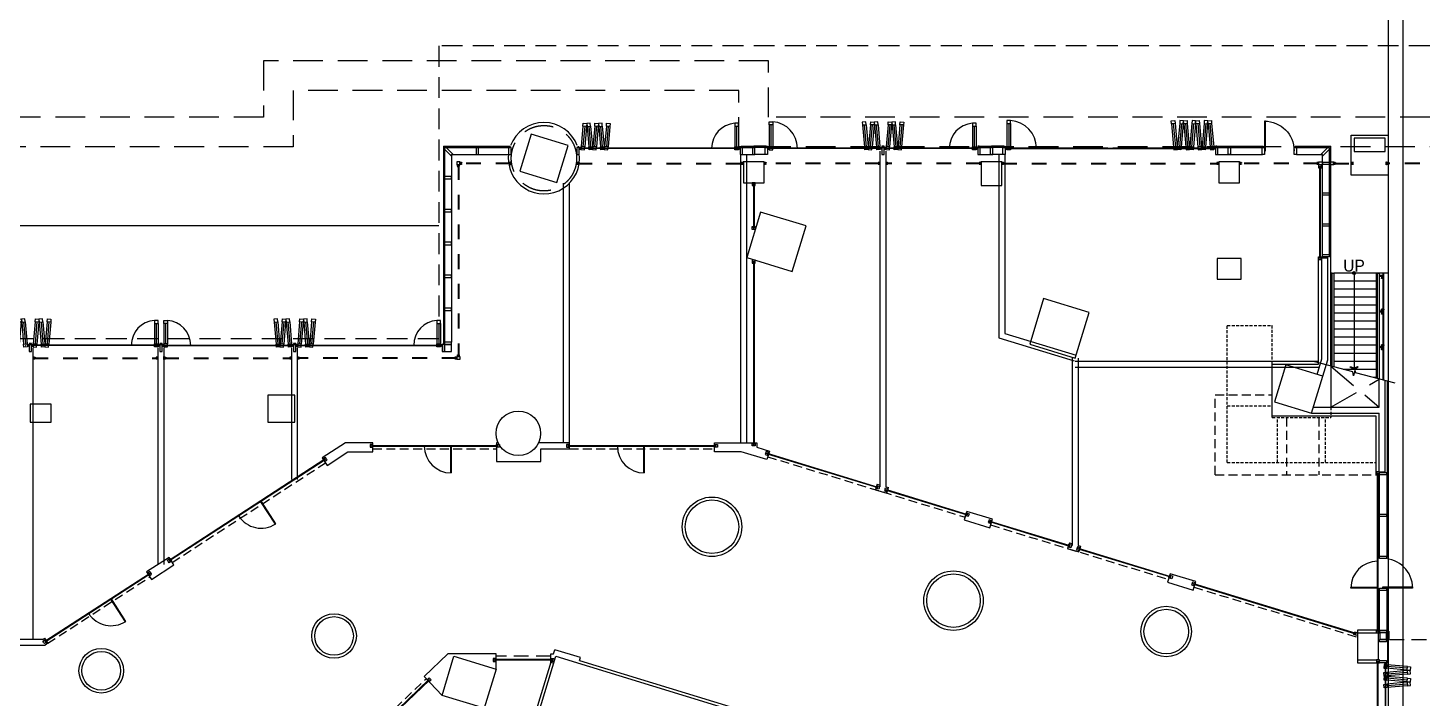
# Model space of a CAD drawing. Header units: millimetres. Extents: x -7616 to 421613, y 91067 to 341353.
# Drawn here: x 155569 to 202489, y 235384 to 257923 of the extents above; entities that cross this region are included whole.
import ezdxf
from ezdxf.enums import TextEntityAlignment as Align

# ---------------------------------------------------------------- set-up
doc = ezdxf.new("R2010")
doc.units = ezdxf.units.MM
doc.header["$LTSCALE"] = 500
doc.header["$MEASUREMENT"] = 0
for name, pattern in [('H0', [0.3, 0.2, -0.1]), ('HIDDEN', [2, 1, -1]), ('HOON1', [3, 2, -1])]:
    doc.linetypes.add(name, pattern=pattern)
doc.layers.add('e-plan', color=9, linetype='CONTINUOUS')
doc.styles.add('돋움', font='Dotum.ttf')

# ---------------------------------------------------------------- blocks, each defined once
blk = doc.blocks.new('A$C7F1D75F0')
at = {"layer": 'e-plan'}
for p, q in [((0, 1150), (899, 1150)), ((0, 1150), (0, 1130)), ((0, 1130), (899, 1130)), ((899, 1150), (899, 1130))]:
    blk.add_line(p, q, dxfattribs=at)
blk.add_arc((0, 1150), 900, 270.0001, 0, dxfattribs=at)
blk = doc.blocks.new('1F 기둥 140514')
at = {"layer": 'e-plan', "ltscale": 0.5}
for points in [[(255284, 124150), (254234, 124150), (254234, 123700), (255284, 123700)], [(233684, 122650), (234384, 122650), (234384, 123350), (233684, 123350)], [(241684, 122550), (242384, 122550), (242384, 123350), (241684, 123350)], [(249684, 122650), (250384, 122650), (250384, 123350), (249684, 123350)], [(249634, 119400), (250434, 119400), (250434, 120100), (249634, 120100)], [(217684, 114600), (218584, 114600), (218584, 115500), (217684, 115500)], [(209684, 114600), (210384, 114600), (210384, 115200), (209684, 115200)], [(254354, 106600), (255054, 106600), (255054, 107500), (254354, 107500)]]:
    blk.add_lwpolyline(points, close=True, dxfattribs=at)
blk = doc.blocks.new('A$C633402C3')
at = {"layer": 'e-plan'}
blk.add_line((128055, 166892), (128055, 162786), dxfattribs=at)
blk.add_lwpolyline([(128055, 188592), (128055, 58757), (128555, 58751), (128555, 188576)], dxfattribs=at)
blk.add_lwpolyline([(37855, 139754, 0.013947), (45143, 148455, -0.229268), (68670, 159842), (96102, 159842)], format="xyb", dxfattribs=at)
blk = doc.blocks.new('1~2F TC-140305')
at = {"layer": 'e-plan', "ltscale": 0.5}
for points in [[(-241189, -4346), (-242432, -3966), (-242812, -5209), (-241569, -5589), (-241189, -4346)], [(-244017, -23276), (-245432, -22844), (-245029, -21524), (-243614, -21957), (-244017, -23276)]]:
    blk.add_lwpolyline(points, dxfattribs=at)
for points in [[(-235179, -8118), (-233649, -8586), (-233181, -7056), (-234711, -6588)], [(-225654, -11030), (-224124, -11498), (-223656, -9968), (-225186, -9500)], [(-217413, -12975), (-216169, -13355), (-215789, -12112), (-217033, -11731)]]:
    blk.add_lwpolyline(points, close=True, dxfattribs=at)
for centre, radius in [((-242863, -14030), 750), ((-236347, -17172), 900), ((-228219, -19657), 900), ((-221059, -20696), 750), ((-249065, -20845), 650), ((-256900, -22015), 650)]:
    blk.add_circle(centre, radius, dxfattribs=at)
blk = doc.blocks.new('1F 코어')
at = {"layer": 'e-plan'}
for p, q in [((-244421, -30755), (-241600, -21527)), ((-241600, -21527), (-235097, -23515))]:
    blk.add_line(p, q, dxfattribs=at)
blk.add_blockref('1~2F TC-140305', (0, 0), dxfattribs=at)
blk = doc.blocks.new('A$C4EB37CB7')
at = {"layer": 'e-plan'}
for p, q in [((174, 730), (-5, 64)), ((231, 715), (53, 48)), ((289, 699), (111, 33))]:
    blk.add_line(p, q, dxfattribs=at)
for points in [[(199, 827), (315, 796), (289, 699), (174, 730), (199, 827)], [(-31, -33), (85, -64), (111, 33), (-5, 64), (-31, -33)]]:
    blk.add_lwpolyline(points, dxfattribs=at)
blk.add_circle((40, 0), 5, dxfattribs=at)
blk = doc.blocks.new('A$C3BB01FC6')
at = {"layer": 'e-plan'}
for p, q in [((-763, 214), (-68, -39)), ((-742, 270), (-47, 17)), ((-722, 327), (-26, 73))]:
    blk.add_line(p, q, dxfattribs=at)
for points in [[(-857, 248), (-816, 361), (-722, 327), (-763, 214), (-857, 248)], [(68, 39), (-26, 73), (-68, -39), (26, -73), (68, 39)]]:
    blk.add_lwpolyline(points, dxfattribs=at)
blk.add_circle((0, 0), 5, dxfattribs=at)
blk = doc.blocks.new('A$C6B9375F1')
at = {"layer": 'e-plan'}
blk.add_lwpolyline([(-30, 195), (-30, 155), (10, 155), (10, -80), (-70, -80), (-70, 155), (-30, 155)], dxfattribs=at)
blk = doc.blocks.new('A$C51985859')
at = {"layer": 'e-plan'}
blk.add_lwpolyline([(0, 0), (0, 40), (1000, 40), (1000, 0)], close=True, dxfattribs=at)
blk.add_arc((0, 0), 1000, 360, 90, dxfattribs=at)
blk = doc.blocks.new('A$C2A8C388E')
at = {"layer": 'e-plan'}
blk.add_lwpolyline([(0, 57), (235, 292), (292, 292), (292, 235), (57, 0), (57, 57)], close=True, dxfattribs=at)
blk = doc.blocks.new('A$C4E3B2CC5')
at = {"layer": 'e-plan'}
for p, q in [((-243, -799), (-107, -31)), ((-184, -810), (-48, -41)), ((-125, -820), (11, -52))]:
    blk.add_line(p, q, dxfattribs=at)
for points in [[(-90, 67), (28, 47), (11, -52), (-107, -31), (-90, 67)], [(-260, -898), (-142, -919), (-125, -820), (-243, -799), (-260, -898)]]:
    blk.add_lwpolyline(points, dxfattribs=at)
blk.add_circle((-40, 8), 5, dxfattribs=at)

msp = doc.modelspace()

# ---------------------------------------------------------------- linework, layer by layer
at = {"layer": 'e-plan'}
for p, q in [((169552, 253943), (169552, 247353)), ((169552, 253943), (171788, 253943)), ((169592, 253903), (169592, 247353)), ((169592, 253903), (171788, 253903)), ((179497, 253883), (174165, 253883)), ((179497, 253868), (174165, 253868)), ((184267, 253883), (180497, 253883)), ((184267, 253868), (180497, 253868)), ((187317, 253883), (184427, 253883)), ((187317, 253868), (184427, 253868)), ((191917, 253883), (188497, 253883)), ((191917, 253868), (188497, 253868)), ((195317, 253883), (192077, 253883)), ((195317, 253868), (192077, 253868)), ((195997, 253943), (197142, 253943)), ((195997, 253903), (197142, 253903)), ((198222, 253943), (199412, 253943)), ((198222, 253903), (199372, 253903)), ((199372, 250263), (199372, 253903)), ((199412, 250263), (199412, 253943)), ((169827, 253668), (169827, 247353)), ((169827, 253668), (171826, 253668)), ((179547, 253668), (179547, 243968)), ((179617, 253668), (179997, 253668)), ((179747, 253668), (179747, 243968)), ((184247, 242492), (184247, 253778)), ((184447, 242492), (184447, 253778)), ((188247, 253688), (188247, 247500)), ((188447, 253688), (188447, 247648)), ((195997, 253668), (197112, 253668)), ((198262, 253668), (199137, 253668)), ((199137, 250303), (199137, 253668)), ((173597, 243968), (173597, 252704)), ((173797, 243968), (173797, 252704)), ((179987, 252668), (179987, 251196)), ((180007, 252668), (180007, 251196)), ((199007, 246618), (199007, 250123)), ((199107, 250223), (199137, 250223)), ((199117, 250193), (199317, 250193)), ((199117, 246791), (199117, 250193)), ((199317, 246761), (199317, 250193)), ((179987, 250062), (179987, 243918)), ((180007, 250062), (180007, 243918)), ((199467, 249678), (199417, 249678)), ((200947, 249678), (199517, 249678)), ((201347, 249678), (200947, 249678)), ((200947, 249678), (200947, 246140)), ((201179, 246077), (201179, 249678)), ((201179, 249678), (201197, 249678)), ((201197, 246073), (201197, 249678)), ((201347, 249678), (201347, 246033)), ((199467, 249408), (199417, 249408)), ((200947, 249408), (199517, 249408)), ((201159, 249585, 0), (201042, 249585, 0)), ((201159, 249572, 0), (201042, 249572, 0)), ((201159, 249598, 0), (201049, 249598, 0)), ((201049, 249585, 0), (201049, 249598, 0)), ((201049, 249559, 0), (201049, 249572, 0)), ((201159, 249559, 0), (201049, 249559, 0)), ((201112, 249572, 0), (201112, 249585, 0)), ((201123, 249559, 0), (201123, 249522, 0)), ((201141, 249522, 0), (201123, 249522, 0)), ((201126, 249522, 0), (201126, 249512, 0)), ((201138, 249522, 0), (201138, 249512, 0)), ((201141, 249559, 0), (201141, 249522, 0)), ((201154, 249572, 0), (201154, 249585, 0)), ((201159, 249585, 0), (201159, 249598, 0)), ((201159, 249559, 0), (201159, 249572, 0)), ((199467, 249138), (199417, 249138)), ((199467, 248868), (199417, 248868)), ((200947, 249138), (199517, 249138)), ((200947, 248868), (199517, 248868)), ((199467, 248598), (199417, 248598)), ((199467, 248328), (199417, 248328)), ((200947, 248598), (199517, 248598)), ((200947, 248328), (199517, 248328)), ((201159, 248385, 0), (201042, 248385, 0)), ((201159, 248372, 0), (201042, 248372, 0)), ((201159, 248398, 0), (201049, 248398, 0)), ((201049, 248385, 0), (201049, 248398, 0)), ((201049, 248359, 0), (201049, 248372, 0)), ((201159, 248359, 0), (201049, 248359, 0)), ((201112, 248372, 0), (201112, 248385, 0)), ((201123, 248398, 0), (201123, 248434, 0)), ((201141, 248434, 0), (201123, 248434, 0)), ((201123, 248359, 0), (201123, 248322, 0)), ((201141, 248322, 0), (201123, 248322, 0)), ((201126, 248434, 0), (201126, 248444, 0)), ((201126, 248322, 0), (201126, 248312, 0)), ((201138, 248434, 0), (201138, 248444, 0)), ((201138, 248322, 0), (201138, 248312, 0)), ((201141, 248398, 0), (201141, 248434, 0)), ((201141, 248359, 0), (201141, 248322, 0)), ((201154, 248372, 0), (201154, 248385, 0)), ((201159, 248385, 0), (201159, 248398, 0)), ((201159, 248359, 0), (201159, 248372, 0)), ((199467, 248058), (199417, 248058)), ((199467, 247788), (199417, 247788)), ((200947, 248058), (199517, 248058)), ((200947, 247788), (199517, 247788)), ((188247, 247500), (190784, 246725)), ((188447, 247648), (190842, 246916)), ((199467, 247518), (199417, 247518)), ((200947, 247518), (199517, 247518)), ((159967, 247253), (155727, 247253)), ((159967, 247238), (155727, 247238)), ((155747, 237368), (155747, 247168)), ((159947, 247168), (159947, 239873)), ((160127, 247253), (164467, 247253)), ((160127, 247238), (164467, 247238)), ((160147, 247168), (160147, 239873)), ((164447, 242741), (164447, 247168)), ((164627, 247253), (169472, 247253)), ((164627, 247238), (169472, 247238)), ((164647, 242741), (164647, 247168)), ((190713, 246820), (190713, 240516)), ((190913, 246820), (190913, 240516)), ((199467, 247248), (199417, 247248)), ((199467, 246978), (199417, 246978)), ((200947, 247248), (199517, 247248)), ((200947, 246978), (199517, 246978)), ((201159, 247185, 0), (201042, 247185, 0)), ((201159, 247172, 0), (201042, 247172, 0)), ((201159, 247198, 0), (201049, 247198, 0)), ((201049, 247185, 0), (201049, 247198, 0)), ((201049, 247159, 0), (201049, 247172, 0)), ((201159, 247159, 0), (201049, 247159, 0)), ((201112, 247172, 0), (201112, 247185, 0)), ((201123, 247198, 0), (201123, 247234, 0)), ((201141, 247234, 0), (201123, 247234, 0)), ((201123, 247159, 0), (201123, 247122, 0)), ((201141, 247122, 0), (201123, 247122, 0)), ((201126, 247234, 0), (201126, 247244, 0)), ((201126, 247122, 0), (201126, 247112, 0)), ((201138, 247234, 0), (201138, 247244, 0)), ((201138, 247122, 0), (201138, 247112, 0)), ((201141, 247198, 0), (201141, 247234, 0)), ((201141, 247159, 0), (201141, 247122, 0)), ((201154, 247172, 0), (201154, 247185, 0)), ((201159, 247185, 0), (201159, 247198, 0)), ((201159, 247159, 0), (201159, 247172, 0)), ((190813, 246718), (199007, 246718)), ((190813, 246518), (199007, 246518)), ((198956, 246265), (199117, 246791)), ((199148, 246207), (199317, 246761)), ((199467, 246708), (199417, 246708)), ((199417, 246550), (199417, 245163)), ((200947, 246708), (199517, 246708)), ((200947, 246438), (199833, 246438)), ((200947, 246168), (200841, 246168)), ((201047, 245163), (201047, 246113)), ((201247, 242993), (201247, 246059)), ((198767, 244963), (201047, 244963)), ((198829, 245163), (201047, 245163)), ((201047, 242993), (201047, 244963)), ((167132, 243878), (171386, 243878)), ((167132, 243858), (171386, 243858)), ((173747, 243878), (178725, 243878)), ((173747, 243858), (178725, 243858)), ((180444, 243601), (184167, 242463)), ((180449, 243620), (184173, 242482)), ((165564, 243414), (160327, 240013)), ((165575, 243397), (160338, 239996)), ((184151, 242583), (184093, 242392)), ((184151, 242583), (184247, 242554)), ((200992, 237623), (200992, 242943)), ((201012, 237623), (201012, 242943)), ((201047, 242993), (201247, 242993)), ((201052, 240161), (201052, 242893)), ((201307, 240121), (201307, 242933)), ((201347, 240121), (201347, 242933)), ((184093, 242392), (184475, 242275)), ((184447, 242492), (184534, 242466)), ((184454, 242375), (187181, 241542)), ((184460, 242394), (187187, 241561)), ((184475, 242275), (184534, 242466)), ((190633, 240486), (187946, 241308)), ((190639, 240505), (187952, 241327)), ((190617, 240606), (190559, 240415)), ((190559, 240415), (190941, 240298)), ((190617, 240606), (190713, 240577)), ((190913, 240516), (191000, 240489)), ((194028, 239448), (190920, 240398)), ((194034, 239467), (190926, 240418)), ((190941, 240298), (191000, 240489)), ((156138, 237293), (159656, 239577)), ((156149, 237276), (159667, 239560)), ((194793, 239214), (200252, 237545)), ((194799, 239233), (200258, 237564)), ((201052, 237673), (201052, 239001)), ((201307, 237633), (201307, 239041)), ((201347, 237633), (201347, 239041)), ((155147, 237168), (156149, 237168)), ((168900, 236107), (169696, 236868)), ((171323, 236868), (169696, 236868)), ((173221, 236678), (171273, 236678)), ((173221, 236658), (171273, 236658)), ((171323, 236361), (171323, 236868)), ((173171, 236868), (173256, 236868)), ((173171, 236592), (173171, 236868)), ((173171, 236592), (173267, 236562)), ((201252, 228473), (201252, 236528)), ((201267, 228473), (201267, 236528)), ((169505, 235474), (168900, 236107)), ((163084, 230284), (169067, 236004)), ((163098, 230270), (169081, 235990))]:
    msp.add_line(p, q, dxfattribs=at)
at = {"layer": 'e-plan', "ltscale": 0.5}
for p, q in [((179577, 253943), (179997, 253943)), ((179577, 253903), (179997, 253903)), ((180417, 253943), (179997, 253943)), ((180417, 253903), (179997, 253903)), ((183917, 253883), (180497, 253883)), ((183917, 253868), (180497, 253868)), ((187497, 253883), (184427, 253883)), ((187497, 253868), (184427, 253868)), ((187577, 253943), (187997, 253943)), ((187577, 253903), (187997, 253903)), ((188417, 253943), (187997, 253943)), ((188377, 253903), (187997, 253903)), ((191917, 253883), (188497, 253883)), ((188497, 253883), (195497, 253883)), ((191917, 253868), (188497, 253868)), ((188497, 253868), (195497, 253868)), ((195497, 253883), (192077, 253883)), ((195497, 253868), (192077, 253868)), ((195577, 253943), (195997, 253943)), ((195577, 253903), (195997, 253903)), ((180377, 253668), (179997, 253668)), ((187617, 253668), (187997, 253668)), ((188377, 253668), (187997, 253668)), ((195617, 253668), (195997, 253668)), ((199417, 246550), (199417, 250258)), ((201327, 242933), (201327, 246028)), ((173256, 236868), (173300, 237012)), ((174161, 236749), (173300, 237012)), ((201327, 237358), (201327, 236608)), ((174131, 236653), (174161, 236749)), ((174131, 236653), (187902, 232443))]:
    msp.add_line(p, q, dxfattribs=at)
at = {"layer": 'e-plan', "linetype": 'H0'}
for p, q in [((195932, 247918), (197447, 247918)), ((195932, 243303), (195932, 247918)), ((197447, 244818), (197447, 247918)), ((195932, 245218), (197447, 245218)), ((199417, 245163), (199417, 244818)), ((197447, 244818), (199417, 244818)), ((197622, 243303), (197622, 244818)), ((199242, 243303), (199242, 244818)), ((195932, 243303), (200937, 243303))]:
    msp.add_line(p, q, dxfattribs=at)
at = {"layer": 'e-plan', "linetype": 'HOON1'}
for p, q in [((199417, 246550), (201047, 245163)), ((199417, 245163), (201047, 246113))]:
    msp.add_line(p, q, dxfattribs=at)
at = {"layer": 'e-plan', "linetype": 'HOON1', "ltscale": 0.3}
for p, q in [((195522, 242893), (195522, 245588)), ((195522, 245588), (197447, 245588)), ((197921, 244818), (197921, 242893)), ((199013, 244818), (199013, 242893)), ((167182, 243768), (171336, 243768)), ((173797, 243768), (178675, 243768)), ((160429, 239948), (165582, 243294)), ((180465, 243501), (187107, 241470)), ((195522, 242893), (200937, 242893)), ((187967, 241207), (193954, 239377)), ((156240, 237228), (159674, 239458)), ((194814, 239114), (200317, 237431)), ((163058, 230384), (168969, 236035))]:
    msp.add_line(p, q, dxfattribs=at)
at = {"layer": 'e-plan', "linetype": 'HOON1', "ltscale": 0.5}
for p, q in [((201387, 237358), (211307, 237358)), ((173171, 236792), (171323, 236792))]:
    msp.add_line(p, q, dxfattribs=at)
at = {"layer": 'e-plan', "linetype": 'HOON1', "ltscale": 0.7}
msp.add_lwpolyline([(403897, 178773), (403897, 247468), (357097, 247468), (357097, 257318), (169397, 257318), (169397, 247468), (135215, 247468)], dxfattribs=at)
at = {"layer": 'e-plan', "linetype": 'HOON1'}
msp.add_lwpolyline([(322797, 93768), (410847, 93768), (410847, 180518), (411697, 180518), (411697, 254918), (345747, 254918), (345747, 256818), (328747, 256818), (328747, 254918), (180497, 254918), (180497, 256818), (163497, 256818), (163497, 254918), (117061, 254918), (96746, 223754), (79283, 184113), (75797, 163222), (75797, 149818), (192597, 149818), (192597, 147568), (322797, 147568), (322797, 93768)], dxfattribs=at)
msp.add_lwpolyline([(323797, 94768), (409847, 94768), (409847, 181518), (410697, 181518), (410697, 253918), (344747, 253918), (344747, 255818), (329747, 255818), (329747, 253918), (179497, 253918), (179497, 255818), (164497, 255818), (164497, 253918), (117603, 253918), (97628, 223277), (80248, 183824), (76797, 163139), (76797, 150818), (193597, 150818), (193597, 148568), (323797, 148568)], close=True, dxfattribs=at)
at = {"layer": 'e-plan', "ltscale": 0.5}
for points in [[(200097, 252968), (200097, 254318), (201347, 254318), (201347, 252968)], [(180417, 253943), (180457, 253943), (180457, 253903), (180417, 253903)], [(187537, 253903), (187577, 253903), (187577, 253943), (187537, 253943)], [(188457, 253903), (188417, 253903), (188417, 253943), (188457, 253943)], [(195537, 253903), (195577, 253903), (195577, 253943), (195537, 253943)], [(187077, 241374), (187938, 241111), (188026, 241398), (187165, 241661)], [(159728, 239374), (160483, 239864), (160320, 240116), (159565, 239625)], [(193924, 239281), (194785, 239018), (194873, 239305), (194012, 239568)]]:
    msp.add_lwpolyline(points, close=True, dxfattribs=at)
at = {"layer": 'e-plan'}
for points in [[(174125, 253848), (174165, 253848), (174165, 253903), (174125, 253903)], [(179537, 253848), (179497, 253848), (179497, 253903), (179537, 253903)], [(180457, 253848), (180497, 253848), (180497, 253903), (180457, 253903)], [(184307, 253848), (184267, 253848), (184267, 253903), (184307, 253903)], [(184307, 253903), (184347, 253903), (184347, 253943), (184307, 253943)], [(184347, 253903), (184387, 253903), (184387, 253943), (184347, 253943)], [(184387, 253848), (184427, 253848), (184427, 253903), (184387, 253903)], [(187537, 253848), (187497, 253848), (187497, 253903), (187537, 253903)], [(188457, 253848), (188497, 253848), (188497, 253903), (188457, 253903)], [(195537, 253848), (195497, 253848), (195497, 253903), (195537, 253903)], [(199072, 253318), (199072, 253318), (199042, 253318), (199042, 253318), (199007, 253318), (199007, 253218), (199042, 253218), (199042, 253268), (199072, 253268), (199072, 253218), (199107, 253218), (199107, 253318)], [(180012, 252718), (180012, 252718), (179982, 252718), (179982, 252718), (179947, 252718), (179947, 252618), (179982, 252618), (179982, 252668), (180012, 252668), (180012, 252618), (180047, 252618), (180047, 252718)], [(180012, 251146), (180012, 251146), (179982, 251146), (179982, 251146), (179947, 251146), (179947, 251246), (179982, 251246), (179982, 251196), (180012, 251196), (180012, 251246), (180047, 251246), (180047, 251146)], [(180012, 250112), (180012, 250112), (179982, 250112), (179982, 250112), (179947, 250112), (179947, 250012), (179982, 250012), (179982, 250062), (180012, 250062), (180012, 250012), (180047, 250012), (180047, 250112)], [(199072, 250123), (199072, 250123), (199042, 250123), (199042, 250123), (199007, 250123), (199007, 250223), (199042, 250223), (199042, 250173), (199072, 250173), (199072, 250223), (199107, 250223), (199107, 250123)], [(155607, 247218), (155567, 247218), (155567, 247273), (155607, 247273)], [(155607, 247273), (155647, 247273), (155647, 247313), (155607, 247313)], [(155647, 247273), (155687, 247273), (155687, 247313), (155647, 247313)], [(155687, 247218), (155727, 247218), (155727, 247273), (155687, 247273)], [(160007, 247218), (159967, 247218), (159967, 247273), (160007, 247273)], [(160007, 247273), (160047, 247273), (160047, 247313), (160007, 247313)], [(160047, 247273), (160087, 247273), (160087, 247313), (160047, 247313)], [(160087, 247218), (160127, 247218), (160127, 247273), (160087, 247273)], [(164507, 247218), (164467, 247218), (164467, 247273), (164507, 247273)], [(164507, 247273), (164547, 247273), (164547, 247313), (164507, 247313)], [(164547, 247273), (164587, 247273), (164587, 247313), (164547, 247313)], [(164587, 247218), (164627, 247218), (164627, 247273), (164587, 247273)], [(169512, 247218), (169472, 247218), (169472, 247273), (169512, 247273)], [(169552, 247313), (169592, 247313), (169592, 247353), (169552, 247353)], [(169552, 247313), (169592, 247313), (169592, 247273), (169552, 247273)], [(169592, 247038), (169827, 247038), (169827, 247273), (169592, 247273)], [(167082, 243883), (167082, 243883), (167082, 243853), (167082, 243853), (167082, 243818), (167182, 243818), (167182, 243853), (167132, 243853), (167132, 243883), (167182, 243883), (167182, 243918), (167082, 243918)], [(171436, 243883), (171436, 243883), (171436, 243853), (171436, 243853), (171436, 243818), (171336, 243818), (171336, 243853), (171386, 243853), (171386, 243883), (171336, 243883), (171336, 243918), (171436, 243918)], [(173697, 243883), (173697, 243883), (173697, 243853), (173697, 243853), (173697, 243818), (173797, 243818), (173797, 243853), (173747, 243853), (173747, 243883), (173797, 243883), (173797, 243918), (173697, 243918)], [(178775, 243883), (178775, 243883), (178775, 243853), (178775, 243853), (178775, 243818), (178675, 243818), (178675, 243853), (178725, 243853), (178725, 243883), (178675, 243883), (178675, 243918), (178775, 243918)], [(180012, 243868), (180012, 243868), (179982, 243868), (179982, 243868), (179947, 243868), (179947, 243968), (179982, 243968), (179982, 243918), (180012, 243918), (180012, 243968), (180047, 243968), (180047, 243868)], [(180403, 243640), (180403, 243640), (180394, 243611), (180394, 243611), (180384, 243578), (180480, 243548), (180490, 243582), (180442, 243597), (180451, 243625), (180499, 243611), (180509, 243644), (180413, 243673)], [(165619, 243420), (165619, 243420), (165603, 243445), (165603, 243445), (165584, 243474), (165500, 243420), (165519, 243391), (165561, 243418), (165577, 243393), (165535, 243365), (165554, 243336), (165638, 243391)], [(201017, 242993), (201017, 242993), (200987, 242993), (200987, 242993), (200952, 242993), (200952, 242893), (200987, 242893), (200987, 242943), (201017, 242943), (201017, 242893), (201052, 242893), (201052, 242993)], [(184222, 242472), (184222, 242472), (184213, 242444), (184213, 242444), (184203, 242410), (184107, 242439), (184118, 242473), (184165, 242458), (184174, 242487), (184126, 242501), (184137, 242535), (184232, 242506)], [(184413, 242414), (184413, 242414), (184405, 242385), (184405, 242385), (184394, 242352), (184490, 242322), (184500, 242356), (184452, 242370), (184461, 242399), (184509, 242385), (184519, 242418), (184424, 242447)], [(187236, 241551), (187236, 241551), (187227, 241522), (187227, 241522), (187217, 241489), (187121, 241518), (187131, 241551), (187179, 241537), (187188, 241565), (187140, 241580), (187150, 241614), (187246, 241584)], [(187905, 241346), (187905, 241346), (187896, 241318), (187896, 241318), (187886, 241284), (187982, 241255), (187992, 241288), (187944, 241303), (187953, 241332), (188001, 241317), (188011, 241350), (187915, 241380)], [(190688, 240495), (190688, 240495), (190679, 240467), (190679, 240467), (190669, 240433), (190573, 240463), (190584, 240496), (190631, 240481), (190640, 240510), (190592, 240525), (190603, 240558), (190698, 240529)], [(190879, 240437), (190879, 240437), (190870, 240408), (190870, 240408), (190860, 240375), (190956, 240346), (190966, 240379), (190918, 240394), (190927, 240422), (190975, 240408), (190985, 240441), (190889, 240470)], [(160299, 239965), (160299, 239965), (160282, 239990), (160282, 239990), (160263, 240019), (160347, 240074), (160366, 240044), (160324, 240017), (160341, 239992), (160382, 240019), (160402, 239990), (160318, 239935)], [(159712, 239583), (159712, 239583), (159695, 239609), (159695, 239609), (159676, 239638), (159592, 239583), (159611, 239554), (159653, 239581), (159670, 239556), (159628, 239529), (159647, 239500), (159731, 239554)], [(194083, 239457), (194083, 239457), (194074, 239429), (194074, 239429), (194064, 239395), (193968, 239425), (193979, 239458), (194026, 239443), (194035, 239472), (193987, 239487), (193998, 239520), (194093, 239491)], [(194752, 239253), (194752, 239253), (194744, 239224), (194744, 239224), (194733, 239191), (194829, 239161), (194839, 239195), (194791, 239210), (194800, 239238), (194848, 239224), (194858, 239257), (194763, 239286)], [(200307, 237553), (200307, 237553), (200298, 237525), (200298, 237525), (200288, 237491), (200192, 237520), (200202, 237554), (200250, 237539), (200259, 237568), (200211, 237583), (200221, 237616), (200317, 237587)], [(201017, 237573), (201017, 237573), (200987, 237573), (200987, 237573), (200952, 237573), (200952, 237673), (200987, 237673), (200987, 237623), (201017, 237623), (201017, 237673), (201052, 237673), (201052, 237573)], [(201072, 237593), (201307, 237593), (201307, 237358), (201072, 237358)], [(201367, 237593), (201327, 237593), (201327, 237633), (201367, 237633)], [(156110, 237245), (156110, 237245), (156094, 237270), (156094, 237270), (156075, 237299), (156159, 237354), (156178, 237324), (156136, 237297), (156152, 237272), (156194, 237299), (156213, 237270), (156129, 237215)], [(201327, 237318), (201287, 237318), (201287, 237358), (201327, 237358)], [(171223, 236683), (171223, 236683), (171223, 236653), (171223, 236653), (171223, 236618), (171323, 236618), (171323, 236653), (171273, 236653), (171273, 236683), (171323, 236683), (171323, 236718), (171223, 236718)], [(173271, 236683), (173271, 236683), (173271, 236653), (173271, 236653), (173271, 236618), (173171, 236618), (173171, 236653), (173221, 236653), (173221, 236683), (173171, 236683), (173171, 236718), (173271, 236718)], [(201017, 236668), (201017, 236668), (200987, 236668), (200987, 236668), (200952, 236668), (200952, 236568), (200987, 236568), (200987, 236618), (201017, 236618), (201017, 236568), (201052, 236568), (201052, 236668)], [(201232, 236568), (201232, 236528), (201287, 236528), (201287, 236568)], [(201327, 236608), (201287, 236608), (201287, 236568), (201327, 236568)], [(169100, 236042), (169100, 236042), (169121, 236021), (169121, 236021), (169145, 235995), (169073, 235926), (169048, 235952), (169084, 235986), (169064, 236008), (169028, 235973), (169003, 235999), (169076, 236068)]]:
    msp.add_lwpolyline(points, close=True, dxfattribs=at)
at = {"layer": 'e-plan', "ltscale": 0.5}
for points in [[(179997, 253943), (179997, 253903), (179957, 253903), (179957, 253668), (180037, 253668), (180037, 253903), (179997, 253903)], [(180417, 253943), (180417, 253903), (180457, 253903), (180457, 253668), (180377, 253668), (180377, 253903), (180417, 253903)], [(187577, 253943), (187577, 253903), (187537, 253903), (187537, 253668), (187617, 253668), (187617, 253903), (187577, 253903)], [(187997, 253943), (187997, 253903), (187957, 253903), (187957, 253668), (188037, 253668), (188037, 253903), (187997, 253903)], [(188417, 253943), (188417, 253903), (188457, 253903), (188457, 253668), (188377, 253668), (188377, 253903), (188417, 253903)], [(195577, 253943), (195577, 253903), (195537, 253903), (195537, 253668), (195617, 253668), (195617, 253903), (195577, 253903)], [(167182, 243668), (167182, 243968), (166252, 243968), (165473, 243462), (165636, 243210), (166341, 243668), (167182, 243668)], [(173797, 243768), (173797, 243968), (172752, 243968)], [(172836, 243768), (173797, 243768)], [(180097, 243822), (180523, 243692), (180436, 243405), (179575, 243668), (178675, 243668), (178675, 243968)], [(178675, 243968), (180097, 243968), (180097, 243822)], [(200972, 237673), (200317, 237673), (200317, 236573), (200972, 236573)], [(155147, 237368), (156089, 237368), (156131, 237395), (156240, 237228), (156149, 237168)]]:
    msp.add_lwpolyline(points, dxfattribs=at)
at = {"layer": 'e-plan'}
for points in [[(184347, 253943), (184347, 253903), (184307, 253903), (184307, 253668), (184387, 253668), (184387, 253903), (184347, 253903)], [(199045, 250173), (199045, 253268)], [(199069, 250173), (199069, 253268)], [(199467, 246536), (199467, 249678), (199517, 249678), (199517, 246526)], [(200197, 249678), (200197, 246483)], [(200992, 246128), (200992, 249678), (201042, 249678), (201042, 246114)], [(155647, 247313), (155647, 247273), (155607, 247273), (155607, 247038), (155687, 247038), (155687, 247273), (155647, 247273)], [(160047, 247313), (160047, 247273), (160007, 247273), (160007, 247038), (160087, 247038), (160087, 247273), (160047, 247273)], [(164547, 247313), (164547, 247273), (164507, 247273), (164507, 247038), (164587, 247038), (164587, 247273), (164547, 247273)], [(200952, 242893), (200937, 242893), (200937, 244863), (197447, 244863), (197447, 246618), (199007, 246618)], [(201578, 245971), (200251, 246326), (200235, 246455), (200178, 246221), (200154, 246352), (198876, 246695)], [(200197, 246483), (200313, 246539), (200332, 246515), (200197, 246438), (200062, 246515), (200081, 246539), (200197, 246483)], [(171396, 243968), (171336, 243968), (171336, 243338), (172836, 243338), (172836, 243768)], [(173171, 236592), (170511, 227889), (166532, 229105), (164091, 221120), (162829, 221506), (162349, 219938), (163612, 219552), (159829, 207178), (146247, 207178), (146247, 207786)], [(200992, 228383), (200992, 236618)], [(201012, 228383), (201012, 236618)]]:
    msp.add_lwpolyline(points, dxfattribs=at)
at = {"layer": 'e-plan', "linetype": 'HIDDEN'}
for points in [[(170007, 253318), (170107, 253318), (170107, 253418), (170007, 253418)], [(170112, 253418), (170112, 253398), (170172, 253398), (170172, 253380), (170157, 253380), (170157, 253393), (170112, 253393), (170112, 253343), (170157, 253343), (170157, 253357), (170172, 253357), (170172, 253338), (170112, 253338), (170112, 253318), (170107, 253318), (170107, 253418)], [(171814, 253418), (171814, 253398), (171754, 253398), (171754, 253380), (171769, 253380), (171769, 253393), (171814, 253393), (171814, 253343), (171769, 253343), (171769, 253357), (171754, 253357), (171754, 253338), (171814, 253338), (171814, 253318), (171819, 253318), (171819, 253418)], [(174059, 253418), (174059, 253398), (174119, 253398), (174119, 253380), (174104, 253380), (174104, 253393), (174059, 253393), (174059, 253343), (174104, 253343), (174104, 253357), (174119, 253357), (174119, 253338), (174059, 253338), (174059, 253318), (174054, 253318), (174054, 253418)], [(179642, 253418), (179642, 253398), (179582, 253398), (179582, 253380), (179597, 253380), (179597, 253393), (179642, 253393), (179642, 253343), (179597, 253343), (179597, 253357), (179582, 253357), (179582, 253338), (179642, 253338), (179642, 253318), (179647, 253318), (179647, 253418)], [(180352, 253418), (180352, 253398), (180412, 253398), (180412, 253380), (180397, 253380), (180397, 253393), (180352, 253393), (180352, 253343), (180397, 253343), (180397, 253357), (180412, 253357), (180412, 253338), (180352, 253338), (180352, 253318), (180347, 253318), (180347, 253418)], [(184242, 253418), (184242, 253398), (184182, 253398), (184182, 253380), (184197, 253380), (184197, 253393), (184242, 253393), (184242, 253343), (184197, 253343), (184197, 253357), (184182, 253357), (184182, 253338), (184242, 253338), (184242, 253318), (184247, 253318), (184247, 253418)], [(184452, 253418), (184452, 253398), (184512, 253398), (184512, 253380), (184497, 253380), (184497, 253393), (184452, 253393), (184452, 253343), (184497, 253343), (184497, 253357), (184512, 253357), (184512, 253338), (184452, 253338), (184452, 253318), (184447, 253318), (184447, 253418)], [(187642, 253418), (187642, 253398), (187582, 253398), (187582, 253380), (187597, 253380), (187597, 253393), (187642, 253393), (187642, 253343), (187597, 253343), (187597, 253357), (187582, 253357), (187582, 253338), (187642, 253338), (187642, 253318), (187647, 253318), (187647, 253418)], [(188352, 253418), (188352, 253398), (188412, 253398), (188412, 253380), (188397, 253380), (188397, 253393), (188352, 253393), (188352, 253343), (188397, 253343), (188397, 253357), (188412, 253357), (188412, 253338), (188352, 253338), (188352, 253318), (188347, 253318), (188347, 253418)], [(195642, 253418), (195642, 253398), (195582, 253398), (195582, 253380), (195597, 253380), (195597, 253393), (195642, 253393), (195642, 253343), (195597, 253343), (195597, 253357), (195582, 253357), (195582, 253338), (195642, 253338), (195642, 253318), (195647, 253318), (195647, 253418)], [(196352, 253418), (196352, 253398), (196412, 253398), (196412, 253380), (196397, 253380), (196397, 253393), (196352, 253393), (196352, 253343), (196397, 253343), (196397, 253357), (196412, 253357), (196412, 253338), (196352, 253338), (196352, 253318), (196347, 253318), (196347, 253418)], [(199002, 253418), (199002, 253398), (198942, 253398), (198942, 253380), (198957, 253380), (198957, 253393), (199002, 253393), (199002, 253343), (198957, 253343), (198957, 253357), (198942, 253357), (198942, 253338), (199002, 253338), (199002, 253318), (199007, 253318), (199007, 253418)], [(199007, 253418), (199137, 253418), (199137, 253318), (199007, 253318)], [(199412, 253418), (199512, 253418), (199512, 253318), (199412, 253318)], [(199517, 253418), (199517, 253398), (199577, 253398), (199577, 253380), (199562, 253380), (199562, 253393), (199517, 253393), (199517, 253343), (199562, 253343), (199562, 253357), (199577, 253357), (199577, 253338), (199517, 253338), (199517, 253318), (199512, 253318), (199512, 253418)], [(200157, 253418), (200157, 253398), (200097, 253398), (200097, 253380), (200112, 253380), (200112, 253393), (200157, 253393), (200157, 253343), (200112, 253343), (200112, 253357), (200097, 253357), (200097, 253338), (200157, 253338), (200157, 253318), (200162, 253318), (200162, 253418)], [(201287, 253418), (201287, 253398), (201347, 253398), (201347, 253380), (201332, 253380), (201332, 253393), (201287, 253393), (201287, 253343), (201332, 253343), (201332, 253357), (201347, 253357), (201347, 253338), (201287, 253338), (201287, 253318), (201282, 253318), (201282, 253418)], [(170007, 253313), (170027, 253313), (170027, 253253), (170045, 253253), (170045, 253268), (170032, 253268), (170032, 253313), (170082, 253313), (170082, 253268), (170068, 253268), (170068, 253253), (170087, 253253), (170087, 253313), (170107, 253313), (170107, 253318), (170007, 253318)], [(155752, 246868), (155752, 246848), (155812, 246848), (155812, 246830), (155797, 246830), (155797, 246843), (155752, 246843), (155752, 246793), (155797, 246793), (155797, 246807), (155812, 246807), (155812, 246788), (155752, 246788), (155752, 246768), (155747, 246768), (155747, 246868)], [(159942, 246868), (159942, 246848), (159882, 246848), (159882, 246830), (159897, 246830), (159897, 246843), (159942, 246843), (159942, 246793), (159897, 246793), (159897, 246807), (159882, 246807), (159882, 246788), (159942, 246788), (159942, 246768), (159947, 246768), (159947, 246868)], [(160152, 246868), (160152, 246848), (160212, 246848), (160212, 246830), (160197, 246830), (160197, 246843), (160152, 246843), (160152, 246793), (160197, 246793), (160197, 246807), (160212, 246807), (160212, 246788), (160152, 246788), (160152, 246768), (160147, 246768), (160147, 246868)], [(164442, 246868), (164442, 246848), (164382, 246848), (164382, 246830), (164397, 246830), (164397, 246843), (164442, 246843), (164442, 246793), (164397, 246793), (164397, 246807), (164382, 246807), (164382, 246788), (164442, 246788), (164442, 246768), (164447, 246768), (164447, 246868)], [(164652, 246868), (164652, 246848), (164712, 246848), (164712, 246830), (164697, 246830), (164697, 246843), (164652, 246843), (164652, 246793), (164697, 246793), (164697, 246807), (164712, 246807), (164712, 246788), (164652, 246788), (164652, 246768), (164647, 246768), (164647, 246868)], [(170002, 246868), (170002, 246848), (169942, 246848), (169942, 246830), (169957, 246830), (169957, 246843), (170002, 246843), (170002, 246793), (169957, 246793), (169957, 246807), (169942, 246807), (169942, 246788), (170002, 246788), (170002, 246768), (170007, 246768), (170007, 246868)], [(170007, 246873), (170027, 246873), (170027, 246933), (170045, 246933), (170045, 246918), (170032, 246918), (170032, 246873), (170082, 246873), (170082, 246918), (170068, 246918), (170068, 246933), (170087, 246933), (170087, 246873), (170107, 246873), (170107, 246868), (170007, 246868)], [(170007, 246868), (170107, 246868), (170107, 246768), (170007, 246768)]]:
    msp.add_lwpolyline(points, close=True, dxfattribs=at)
for points in [[(171814, 253379), (170112, 253379)], [(174059, 253379), (179642, 253379)], [(184242, 253379), (180352, 253379)], [(187642, 253379), (184452, 253379)], [(188352, 253379), (195642, 253379)], [(199002, 253379), (196352, 253379)], [(199517, 253379), (200157, 253379)], [(211407, 253379), (201287, 253379)], [(170046, 253313), (170046, 246873)], [(170068, 253313), (170068, 246873)], [(171814, 253357), (170112, 253357)], [(174059, 253357), (179642, 253357)], [(184242, 253357), (180352, 253357)], [(187642, 253357), (184452, 253357)], [(188352, 253357), (195642, 253357)], [(199002, 253357), (196352, 253357)], [(199517, 253357), (200157, 253357)], [(211407, 253357), (201287, 253357)], [(155752, 246829), (159942, 246829)], [(155752, 246807), (159942, 246807)], [(160152, 246829), (164442, 246829)], [(160152, 246807), (164442, 246807)], [(170002, 246829), (164652, 246829)], [(170002, 246807), (164652, 246807)]]:
    msp.add_lwpolyline(points, dxfattribs=at)
at = {"layer": 'e-plan', "ltscale": 1.5, "elevation": 0}
for points in [[(201119, 249495), (201120, 249494), (201120, 249512), (201119, 249511)], [(201120, 249512), (201171, 249512), (201171, 249494), (201120, 249494)], [(201171, 249494), (201175, 249485), (201175, 249521), (201171, 249512)], [(201175, 249485), (201178, 249485), (201178, 249521), (201175, 249521)], [(201178, 249486), (201179, 249486), (201179, 249520), (201178, 249520)], [(201179, 249494), (201192, 249494), (201197, 249489), (201197, 249517), (201192, 249512), (201179, 249512)], [(201119, 248461), (201120, 248462), (201120, 248444), (201119, 248445)], [(201119, 248295), (201120, 248294), (201120, 248312), (201119, 248311)], [(201120, 248444), (201171, 248444), (201171, 248462), (201120, 248462)], [(201120, 248312), (201171, 248312), (201171, 248294), (201120, 248294)], [(201171, 248462), (201175, 248471), (201175, 248435), (201171, 248444)], [(201171, 248294), (201175, 248285), (201175, 248321), (201171, 248312)], [(201175, 248471), (201178, 248471), (201178, 248435), (201175, 248435)], [(201175, 248285), (201178, 248285), (201178, 248321), (201175, 248321)], [(201178, 248470), (201179, 248470), (201179, 248436), (201178, 248436)], [(201178, 248286), (201179, 248286), (201179, 248320), (201178, 248320)], [(201179, 248462), (201192, 248462), (201197, 248467), (201197, 248439), (201192, 248444), (201179, 248444)], [(201179, 248294), (201192, 248294), (201197, 248289), (201197, 248317), (201192, 248312), (201179, 248312)], [(201171, 247262), (201175, 247271), (201175, 247235), (201171, 247244)], [(201175, 247271), (201178, 247271), (201178, 247235), (201175, 247235)], [(201178, 247270), (201179, 247270), (201179, 247236), (201178, 247236)], [(201119, 247261), (201120, 247262), (201120, 247244), (201119, 247245)], [(201119, 247095), (201120, 247094), (201120, 247112), (201119, 247111)], [(201120, 247244), (201171, 247244), (201171, 247262), (201120, 247262)], [(201120, 247112), (201171, 247112), (201171, 247094), (201120, 247094)], [(201171, 247094), (201175, 247085), (201175, 247121), (201171, 247112)], [(201175, 247085), (201178, 247085), (201178, 247121), (201175, 247121)], [(201178, 247086), (201179, 247086), (201179, 247120), (201178, 247120)], [(201179, 247262), (201192, 247262), (201197, 247267), (201197, 247239), (201192, 247244), (201179, 247244)], [(201179, 247094), (201192, 247094), (201197, 247089), (201197, 247117), (201192, 247112), (201179, 247112)]]:
    msp.add_lwpolyline(points, close=True, dxfattribs=at)
for points in [[(201197, 249519), (201192, 249514), (201179, 249514)], [(201197, 249487), (201192, 249492), (201179, 249492)], [(201197, 248469), (201192, 248464), (201179, 248464)], [(201197, 248437), (201192, 248442), (201179, 248442)], [(201197, 248319), (201192, 248314), (201179, 248314)], [(201197, 248287), (201192, 248292), (201179, 248292)], [(201197, 247269), (201192, 247264), (201179, 247264)], [(201197, 247237), (201192, 247242), (201179, 247242)], [(201197, 247119), (201192, 247114), (201179, 247114)], [(201197, 247087), (201192, 247092), (201179, 247092)]]:
    msp.add_lwpolyline(points, dxfattribs=at)
at = {"layer": 'e-plan', "linetype": 'HOON1'}
msp.add_circle((172936, 253540), 1100, dxfattribs=at)
at = {"layer": 'e-plan'}
for centre, radius in [((200197, 249678), 50), ((178590, 241146), 1000), ((186718, 238661), 1000), ((193877, 237622), 850), ((165872, 237473), 750)]:
    msp.add_circle(centre, radius, dxfattribs=at)
at = {"layer": 'e-plan', "ltscale": 0.5}
msp.add_circle((158037, 236303), 750, dxfattribs=at)
at = {"layer": 'e-plan'}
for centre, radius, start, end in [((188575, 253876), 932, 0, 86.3086), ((172936, 253540), 1200, 20.6236, 159.3764), ((179419, 253876), 842, 94.0856, 180), ((180575, 253876), 892, 0, 86.1432), ((187419, 253877), 842, 94.0856, 180.5103), ((172936, 253540), 1200, 171.968, 8.0319), ((159889, 247246), 842, 94.0856, 180), ((160205, 247246), 842, 0, 85.9144), ((169394, 247246), 842, 94.0856, 180)]:
    msp.add_arc(centre, radius, start, end, dxfattribs=at)

# ---------------------------------------------------------------- block references
at = {"layer": 'e-plan', "linetype": 'H0'}
msp.add_blockref('A$C633402C3', (73291, 91433), dxfattribs=at)
at = {"layer": 'e-plan'}
for name, p, rotation in [('A$C3BB01FC6', (180575, 253876), 289.9999994917431), ('A$C3BB01FC6', (183914, 253876), 284.999999491743), ('A$C3BB01FC6', (184505, 253876), 284.999999491743), ('A$C3BB01FC6', (184908, 253876), 284.999999491743), ('A$C4E3B2CC5', (188535, 253876), 189.9999999754224), ('A$C4E3B2CC5', (194277, 253880), 184.9999999754224), ('A$C4E3B2CC5', (194687, 253880), 184.9999999754224), ('A$C4E3B2CC5', (195097, 253880), 184.9999999754224), ('A$C4EB37CB7', (174203, 253869), 9.999999999999996), ('A$C4EB37CB7', (174598, 253869), 9.999999999999998), ('A$C4EB37CB7', (174992, 253869), 9.999999999999998), ('A$C6B9375F1', (199217, 253338), 270), ('A$C6B9375F1', (199217, 252303), 270), ('A$C6B9375F1', (199217, 251268), 270), ('A$C6B9375F1', (199217, 250233), 270), ('A$C3BB01FC6', (155214, 247246), 284.999999491743), ('A$C3BB01FC6', (155805, 247246), 284.999999491743), ('A$C3BB01FC6', (156208, 247246), 284.999999491743), ('A$C4EB37CB7', (160166, 247235), 14.99999999999995), ('A$C3BB01FC6', (164114, 247246), 284.999999491743), ('A$C3BB01FC6', (164705, 247246), 284.999999491743), ('A$C3BB01FC6', (165108, 247246), 284.999999491743), ('A$C7F1D75F0', (168659, 243858), 269.9999999784849), ('A$C7F1D75F0', (175156, 243858), 269.9999999784849), ('A$C6B9375F1', (201132, 242903), 270), ('A$C7F1D75F0', (162453, 241370), 303.0000000897322), ('A$C6B9375F1', (201132, 241505), 270), ('A$C7F1D75F0', (200989, 240236), 180), ('A$C6B9375F1', (201132, 240091), 270), ('A$C6B9375F1', (201132, 239011), 270), ('A$C7F1D75F0', (157405, 238091), 303.0000000897322), ('A$C6B9375F1', (201132, 237603), 270), ('A$C6B9375F1', (201132, 237288), 270), ('A$C6B9375F1', (201132, 236578), 270), ('A$C4EB37CB7', (201252, 236489), 280), ('A$C4EB37CB7', (201252, 236095), 280)]:
    msp.add_blockref(name, p, dxfattribs=dict(at, rotation=rotation))
at = {"layer": 'e-plan', "xscale": -1}
for name, p, rotation in [('A$C3BB01FC6', (183786, 253876), 75.00000050825693), ('A$C3BB01FC6', (184189, 253876), 75.00000050825693), ('A$C3BB01FC6', (184780, 253876), 75.00000050825693), ('A$C51985859', (197182, 253789), 270), ('A$C4EB37CB7', (174548, 253869), 350.0000000000001), ('A$C4EB37CB7', (174942, 253869), 350.0000000000001), ('A$C4EB37CB7', (179457, 253865), 345), ('A$C4EB37CB7', (187457, 253866), 345), ('A$C6B9375F1', (169747, 252860), 90), ('A$C6B9375F1', (169747, 251751), 90), ('A$C6B9375F1', (169747, 250643), 90), ('A$C6B9375F1', (169747, 249535), 90), ('A$C6B9375F1', (169747, 248426), 90), ('A$C3BB01FC6', (155489, 247246), 75.00000050825693), ('A$C3BB01FC6', (156080, 247246), 75.00000050825693), ('A$C4EB37CB7', (159927, 247235), 345), ('A$C3BB01FC6', (163986, 247246), 75.00000050825693), ('A$C3BB01FC6', (164389, 247246), 75.00000050825693), ('A$C3BB01FC6', (164980, 247246), 75.00000050825693), ('A$C4EB37CB7', (169432, 247235), 345), ('A$C6B9375F1', (169747, 247283), 90), ('A$C4EB37CB7', (201252, 236145), 260), ('A$C4EB37CB7', (201252, 235751), 260)]:
    msp.add_blockref(name, p, dxfattribs=dict(at, rotation=rotation))
at = {"layer": 'e-plan', "extrusion": (0, 0, -1), "zscale": -1, "rotation": 184.9999999754224}
for p in [(-194229, 253880), (-194639, 253880), (-195049, 253880), (-195459, 253880)]:
    msp.add_blockref('A$C4E3B2CC5', p, dxfattribs=at)
at = {"layer": 'e-plan'}
for name, p in [('1F 코어', (414937, 258318)), ('1F 기둥 140514', (-54037, 130068)), ('A$C6B9375F1', (196027, 253748)), ('A$C6B9375F1', (197172, 253748)), ('A$C6B9375F1', (198252, 253748)), ('A$C2A8C388E', (199080, 253612)), ('A$C51985859', (201169, 239081)), ('A$C6B9375F1', (201357, 237438))]:
    msp.add_blockref(name, p, dxfattribs=at)
at = {"layer": 'e-plan', "xscale": -1}
for name, p in [('A$C2A8C388E', (169884, 253612)), ('A$C6B9375F1', (170662, 253748)), ('A$C6B9375F1', (171758, 253748)), ('A$C6B9375F1', (174055, 253748)), ('A$C6B9375F1', (179547, 253748)), ('A$C6B9375F1', (169522, 247118))]:
    msp.add_blockref(name, p, dxfattribs=at)

# ---------------------------------------------------------------- texts
at = {"layer": 'e-plan', "style": '돋움'}
msp.add_text('UP', height=400, dxfattribs=at).set_placement((200197, 249928), align=Align.MIDDLE_CENTER)

doc.saveas('drawing.dxf')
